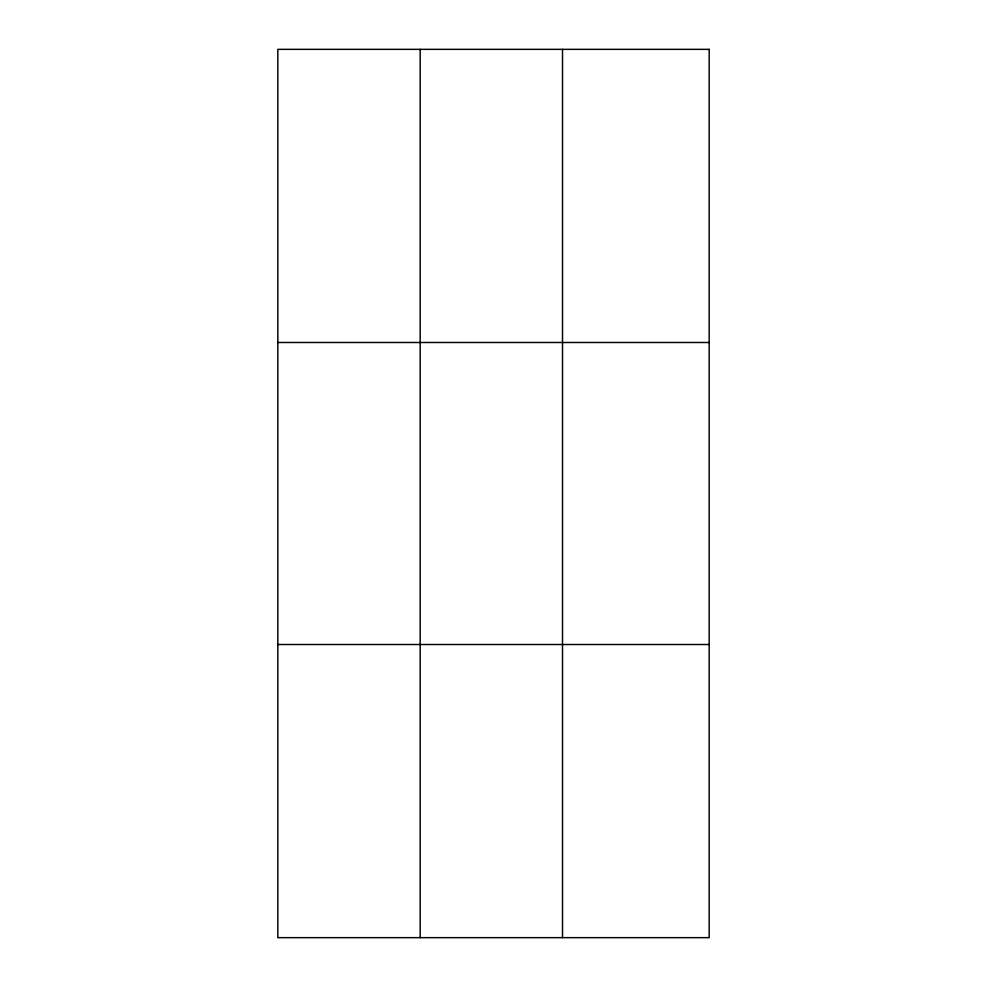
<?xml version="1.0" encoding="UTF-8"?>
<svg xmlns="http://www.w3.org/2000/svg" width="987" height="987" viewBox="0 0 987 987"><rect width="100%" height="100%" fill="white"/><g stroke="black" fill="none" stroke-linecap="round" stroke-linejoin="round"><path stroke-width="1.48" d="M420.166 937.65L420.166 49.35M562.516 937.65L562.516 49.35M277.828 342.489L709.172 342.489M277.828 644.511L709.172 644.511M709.172 49.35L709.172 937.65L277.828 937.65L277.828 49.35L709.172 49.35"/></g></svg>
